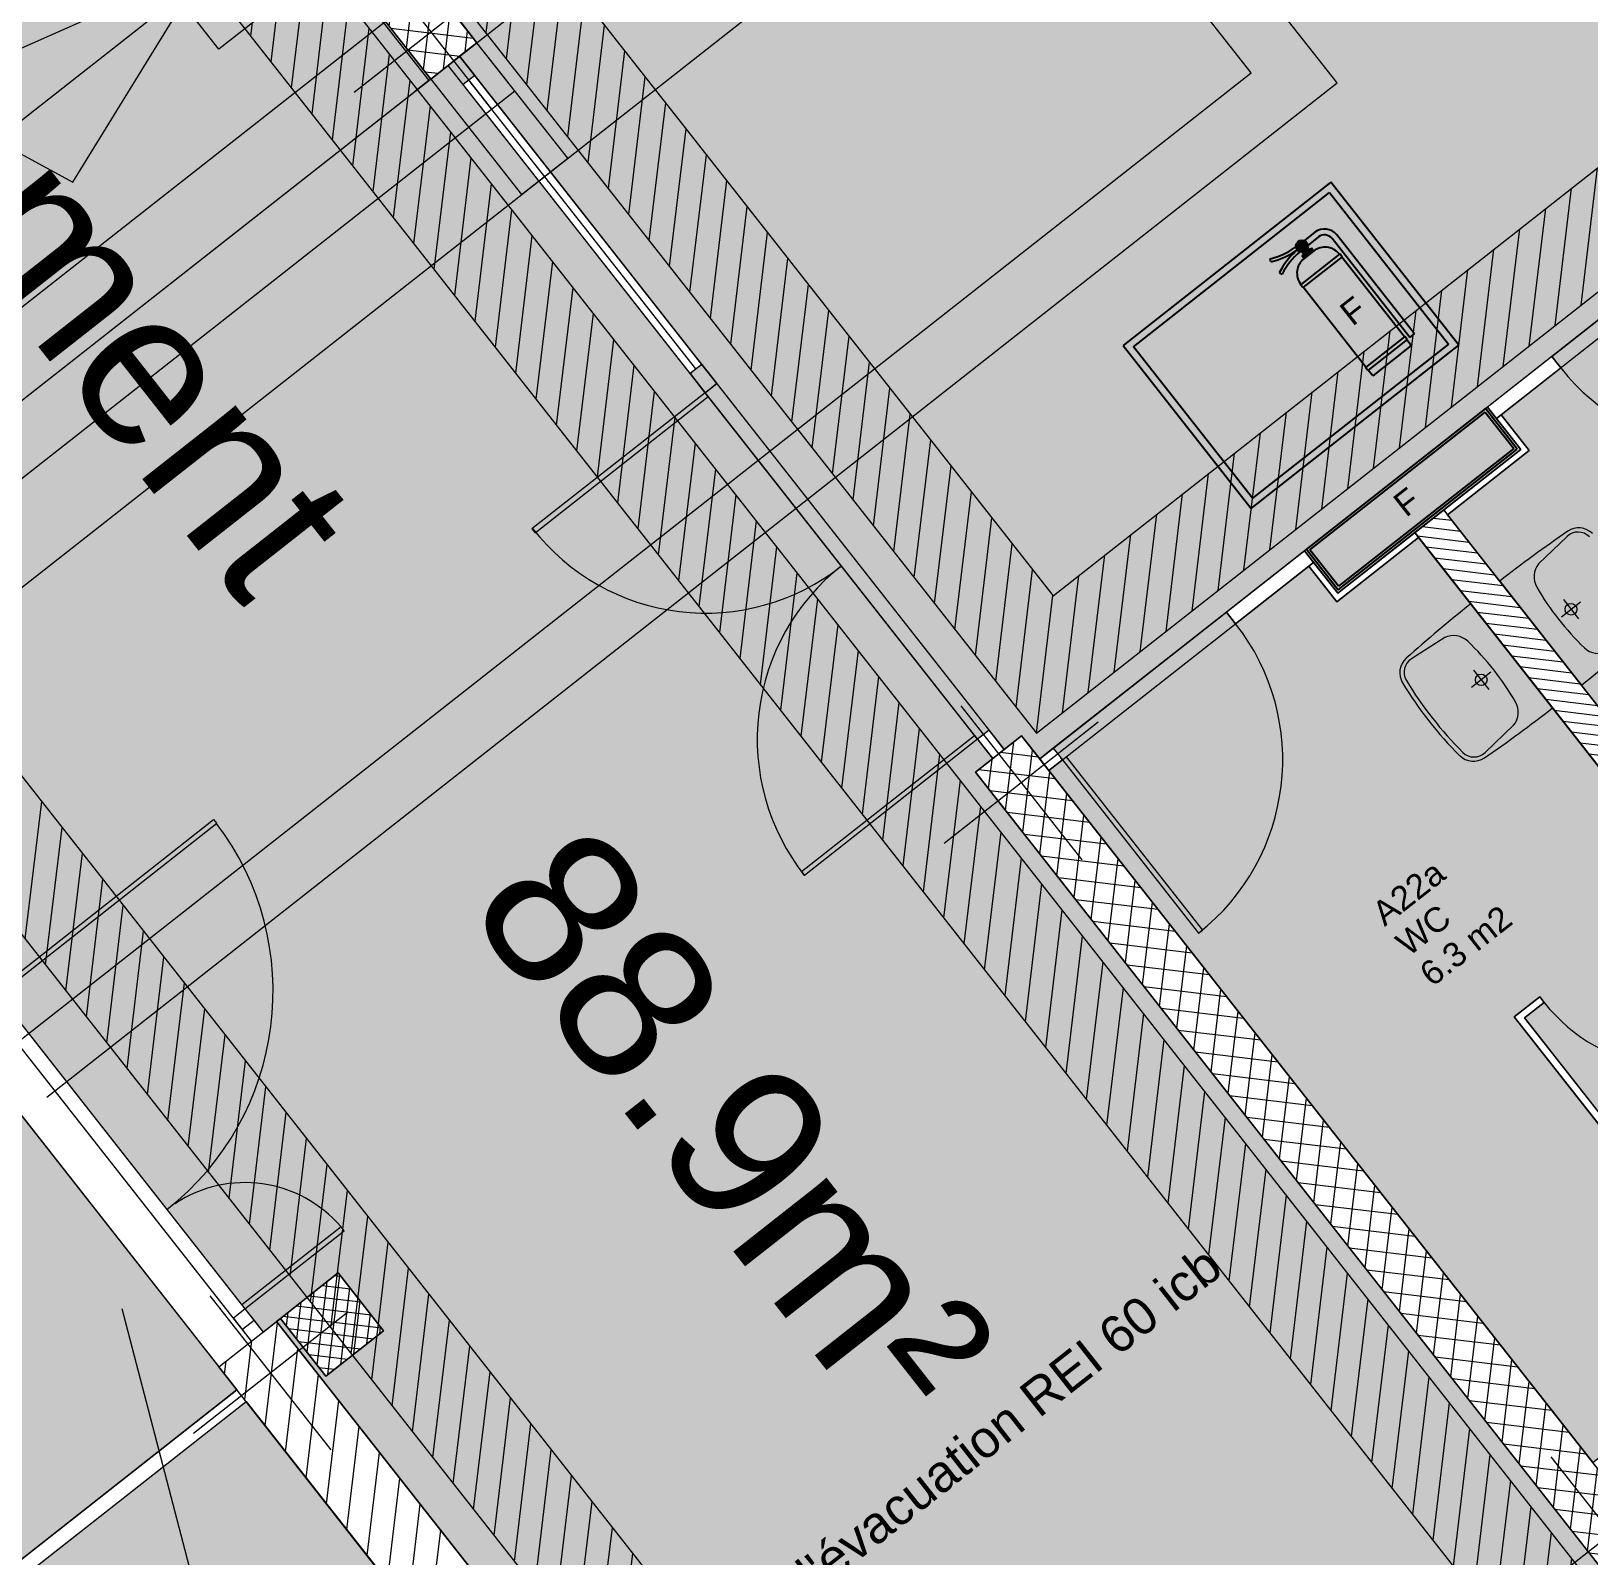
# Model space of a CAD drawing. Header units: metres. Extents: x 2540421 to 2540539, y 1181212 to 1181315.
# Drawn here: x 2540493.17 to 2540499.53, y 1181273.78 to 1181280.01 of the extents above; entities that cross this region are included whole.
import ezdxf
from ezdxf.enums import TextEntityAlignment as Align

# ---------------------------------------------------------------- set-up
doc = ezdxf.new("R2010")
doc.units = ezdxf.units.M
doc.header["$LTSCALE"] = 5080
doc.linetypes.add('STYLE_01', pattern=[0.136032, 0.068016, -0.068016])
doc.layers.get('0').update_dxf_attribs({"lineweight": 20})
for name, color, linetype, lineweight in [('0-Detection incendie', 7, 'Continuous', 20), ('CLOISONS', 7, 'Continuous', 20), ('Detection incendie', 7, 'Continuous', 20), ('HEIG-PORTES', 130, 'Continuous', 20), ('HEIG-ROOM', 160, 'Continuous', 20), ('L_GENDE', 7, 'Continuous', 20), ('MURS_ET_PILIERS', 7, 'Continuous', 20), ('PORTES', 7, 'Continuous', 20), ('Surface', 7, 'Continuous', 20), ('TRAITILL_S', 7, 'Continuous', 20), ('TRAME-MUR', 7, 'Continuous', 20), ('Z-contour', 7, 'Continuous', 20), ('Z-couleur', 7, 'Continuous', 20)]:
    doc.layers.add(name, color=color, linetype=linetype, lineweight=lineweight)
for name, color, linetype in [('A1I41---E-(appareils_sanitaires)', 7, 'Continuous'), ('Axe batim.', 7, 'Continuous'), ('Z2-texte', 7, 'Continuous')]:
    doc.layers.add(name, color=color, linetype=linetype)
doc.styles.add('GENERATED_STYLE_1', font='arial.ttf')
doc.styles.add('GENERATED_STYLE_3', font='arial.ttf')
doc.styles.get("Standard").update_dxf_attribs({"font": 'arial.ttf', "height": 63})
pattern_1 = [(83.166527, (2540473.31468, 1180204.51454), (-0.0794316915, 0.0095187237), []), (173.166527, (2540473.31468, 1180204.51454), (0.0095187237, 0.0794316915), [])]
pattern_2 = [(83.166527, (2540446.29578, 1180766.048435), (-0.09457336, 0.01133323), [])]

# ---------------------------------------------------------------- blocks, each defined once
blk = doc.blocks.new('_Voie d_évacuation REI 60 icb_1', base_point=(678.1912, 828.0181))
at = {"linetype": 'Continuous', "lineweight": 0, "flags": 1}
for tag in ['ROOM_NAME', 'ROOM_AREA', 'ROOM_PERIM', 'ROOM_WALLS_SURF', 'ROOM_DOORS_SURF', 'ROOM_WINDS_SURF', 'ROOM_BASELEV', 'ROOM_HEIGHT', 'ROOM_NET_AREA', 'ROOM_REDUCED_AREA', 'ROOM_VOLUME']:
    blk.add_attdef(tag, text='', height=2, dxfattribs=at).set_placement((678.1912, 827.4467), align=Align.BOTTOM_LEFT)
at = {"layer": 'Z2-texte', "style": 'GENERATED_STYLE_1'}
for tag, p in [('ROOM_NUMBER', (678.1912, 827.5537)), ('ROOM_CALC_AREA', (678.1912, 827.318))]:
    blk.add_attdef(tag, text='', height=0.15, dxfattribs=at).set_placement(p, align=Align.BOTTOM_LEFT)
blk = doc.blocks.new('A22a_WC_12', base_point=(682.2282, 827.0366))
at = {"linetype": 'Continuous', "lineweight": 0, "flags": 1}
for tag in ['ROOM_AREA', 'ROOM_PERIM', 'ROOM_WALLS_SURF', 'ROOM_DOORS_SURF', 'ROOM_WINDS_SURF', 'ROOM_BASELEV', 'ROOM_HEIGHT', 'ROOM_NET_AREA', 'ROOM_REDUCED_AREA', 'ROOM_VOLUME']:
    blk.add_attdef(tag, text='', height=2, dxfattribs=at).set_placement((682.2282, 826.4651), align=Align.BOTTOM_LEFT)
at = {"layer": 'Z2-texte', "style": 'GENERATED_STYLE_1'}
for tag, p in [('ROOM_NAME', (682.2282, 826.8841)), ('ROOM_NUMBER', (682.2282, 826.727)), ('ROOM_CALC_AREA', (682.2282, 826.5698))]:
    blk.add_attdef(tag, text='', height=0.1, dxfattribs=at).set_placement(p, align=Align.BOTTOM_LEFT)
blk = doc.blocks.new('Sirène')
at = {"layer": '0-Detection incendie', "linetype": 'Continuous', "lineweight": 20}
h = blk.add_hatch(color=1, dxfattribs=at)
h.paths.add_polyline_path([(-235.7, 35.3), (-1332.1, 313.2), (-1040.3, -363.6), (-235.7, -68.3)])
h.paths.add_polyline_path([(0, 306.3), (-235.7, 306.3), (-235.7, -306.3), (0, -306.3)])
at = {"layer": '0-Detection incendie', "color": 1, "linetype": 'Continuous', "lineweight": 20}
for p, q in [((-235.7, 35.3), (-1332.1, 313.2)), ((-1332.1, 313.2), (-1040.3, -363.6)), ((-1040.3, -363.6), (-235.7, -68.3))]:
    blk.add_line(p, q, dxfattribs=at)
blk.add_lwpolyline([(0, -306.3), (-235.7, -306.3), (-235.7, 306.3), (0, 306.3)], close=True, dxfattribs=at)

msp = doc.modelspace()

# ---------------------------------------------------------------- hatches: boundary and pattern name
at = {"layer": 'CLOISONS', "linetype": 'Continuous', "lineweight": 18}
for points in [[(2540494.9218, 1181279.9022), (2540494.9836, 1181279.8236), (2540494.9364, 1181279.7865), (2540494.8746, 1181279.8651)], [(2540495.9723, 1181278.5656), (2540495.9105, 1181278.6443), (2540495.8633, 1181278.6072), (2540495.9251, 1181278.5286)]]:
    msp.add_hatch(color=256, dxfattribs=at).paths.add_polyline_path(points, flags=0)
at = {"layer": 'Detection incendie', "linetype": 'Continuous', "lineweight": 0}
h = msp.add_hatch(dxfattribs=at)
h.set_pattern_fill('ANSI31', color=161, scale=0.03, angle=38.16653, style=0)
h.set_pattern_definition(pattern_2)
h.paths.add_polyline_path([(2540494.3898, 1181280.8128), (2540497.2781, 1181277.1379), (2540512.1577, 1181288.833), (2540509.915, 1181291.6865), (2540496.858, 1181281.424), (2540496.1968, 1181282.2653), (2540494.3741, 1181280.8327)])
h.paths.add_polyline_path([(2540494.9358, 1181280.7654), (2540497.3454, 1181277.6996), (2540511.5961, 1181288.9003), (2540509.8477, 1181291.1248), (2540496.7907, 1181280.8624), (2540496.1295, 1181281.7036)], flags=16)
h = msp.add_hatch(dxfattribs=at)
h.set_pattern_fill('ANSI31', color=2, scale=0.03, angle=38.16653, style=0)
h.set_pattern_definition(pattern_2)
h.paths.add_polyline_path([(2540485.7172, 1181285.7519), (2540500.5189, 1181266.9196), (2540501.4211, 1181267.6288), (2540502.7032, 1181265.9976), (2540501.9414, 1181265.3988), (2540504.0542, 1181262.7106), (2540512.723, 1181269.5241), (2540510.6175, 1181272.2028), (2540506.5074, 1181268.9724), (2540505.8806, 1181269.7699), (2540504.2037, 1181268.4519), (2540504.7953, 1181267.6991), (2540504.4479, 1181267.4261), (2540501.5037, 1181271.172), (2540504.6062, 1181273.6105), (2540502.6806, 1181276.0605), (2540499.5789, 1181273.6227), (2540488.3927, 1181287.8549)])
h.paths.add_polyline_path([(2540486.2788, 1181285.6846), (2540500.5862, 1181267.4813), (2540501.4884, 1181268.1904), (2540503.2649, 1181265.9303), (2540502.503, 1181265.3315), (2540504.1215, 1181263.2723), (2540512.1613, 1181269.5914), (2540510.5502, 1181271.6412), (2540506.4401, 1181268.4107), (2540505.8133, 1181269.2083), (2540504.7653, 1181268.3846), (2540505.357, 1181267.6318), (2540504.3806, 1181266.8644), (2540500.9421, 1181271.2393), (2540504.0446, 1181273.6778), (2540502.6133, 1181275.4988), (2540499.5116, 1181273.061), (2540488.3254, 1181287.2932)], flags=16)
at = {"layer": 'Detection incendie', "linetype": 'Continuous', "lineweight": 18}
for points in [[(2540498.3868, 1181279.1312), (2540498.429, 1181279.1644, -0.415984), (2540498.4857, 1181279.1576), (2540498.8024, 1181278.7545), (2540498.8213, 1181278.7694), (2540498.5041, 1181279.173, 0.411168), (2540498.4147, 1181279.1837), (2540498.3719, 1181279.1501, -0.125821), (2540498.3818, 1181279.1425, -0.125821)], [(2540498.2319, 1181279.0754), (2540498.2348, 1181279.0628, 0.098173), (2540498.3422, 1181279.1119, -0.136819), (2540498.3372, 1181279.1244, -0.101164)], [(2540498.2696, 1181279.0186), (2540498.2812, 1181279.0127, -0.103393), (2540498.3536, 1181279.1036, -0.136819), (2540498.3427, 1181279.1113, 0.100477)], [(2540498.3719, 1181279.15), (2540498.3719, 1181279.1501, 0.776481), (2540498.3424, 1181279.1116, 0.00374), (2540498.3427, 1181279.1113, 0.136819), (2540498.3536, 1181279.1036, 0.573251), (2540498.3868, 1181279.1312), (2540498.3867, 1181279.1311)], [(2540498.3576, 1181278.9709), (2540498.5149, 1181279.0945, 0.414292), (2540498.4096, 1181279.1071), (2540498.3703, 1181279.0762, 0.414292)], [(2540498.361, 1181279.088), (2540498.3703, 1181279.0762), (2540498.4096, 1181279.1071), (2540498.4003, 1181279.1189)], [(2540498.3863, 1181279.1206, -0.333333), (2540498.3627, 1181279.1021), (2540498.3688, 1181279.0942), (2540498.3924, 1181279.1128)], [(2540498.3719, 1181279.15), (2540498.3867, 1181279.1311), (2540498.3868, 1181279.1312, 0.125821), (2540498.3818, 1181279.1425, 0.125821), (2540498.3719, 1181279.1501)], [(2540498.3561, 1181278.9697), (2540498.3653, 1181278.9579), (2540498.5257, 1181279.084), (2540498.5164, 1181279.0958)], [(2540498.3669, 1181278.9591), (2540498.6234, 1181278.6329), (2540498.7806, 1181278.7564), (2540498.5241, 1181279.0827)], [(2540498.7822, 1181278.7577), (2540498.6218, 1181278.6316), (2540498.631, 1181278.6198), (2540498.7914, 1181278.7459)], [(2540498.7899, 1181278.7447), (2540498.6326, 1181278.6211), (2540498.6512, 1181278.5975), (2540498.8084, 1181278.7211)], [(2540498.3943, 1181277.8873), (2540499.1097, 1181278.4496), (2540499.2271, 1181278.3002), (2540498.5117, 1181277.7379)]]:
    msp.add_hatch(color=241, dxfattribs=at).paths.add_polyline_path(points, flags=0)
at = {"layer": 'Detection incendie', "linetype": 'Continuous', "lineweight": 25}
for points in [[(2540499.1114, 1181278.4637), (2540498.3802, 1181277.889), (2540498.3943, 1181277.8873), (2540499.1097, 1181278.4496)], [(2540499.2412, 1181278.2986), (2540499.1114, 1181278.4637), (2540499.1097, 1181278.4496), (2540499.2271, 1181278.3002)], [(2540498.51, 1181277.7239), (2540499.2412, 1181278.2986), (2540499.2271, 1181278.3002), (2540498.5117, 1181277.7379)], [(2540498.3802, 1181277.889), (2540498.51, 1181277.7239), (2540498.5117, 1181277.7379), (2540498.3943, 1181277.8873)]]:
    msp.add_hatch(color=1, dxfattribs=at).paths.add_polyline_path(points, flags=0)
at = {"layer": 'Detection incendie', "linetype": 'Continuous', "lineweight": 20}
msp.add_hatch(color=1, dxfattribs=at).paths.add_polyline_path([(2540493.263, 1181274.5641, 1), (2540493.5775, 1181274.8113, 1)])
at = {"layer": 'TRAME-MUR', "lineweight": 18}
h = msp.add_hatch(dxfattribs=at)
h.set_pattern_fill('_BETON_ARME', color=256, angle=38.16653, style=0, pattern_type=2)
h.set_pattern_definition(pattern_1)
h.paths.add_polyline_path([(2540494.9926, 1181279.9578), (2540487.8491, 1181289.0465), (2540487.6604, 1181288.8982), (2540494.8039, 1181279.8095)], flags=0)
h = msp.add_hatch(dxfattribs=at)
h.set_pattern_fill('_BRIQUE_CIMENT', color=256, angle=38.16653, style=0, pattern_type=2)
h.set_pattern_definition([(173.1665272, (2540473.31468, 1180204.514543), (0.004759362, 0.0397158466), [])])
h.paths.add_polyline_path([(2540501.187, 1181275.1918), (2540498.9407, 1181278.0497), (2540498.8228, 1181277.957), (2540501.0691, 1181275.0991)], flags=0)
h = msp.add_hatch(dxfattribs=at)
h.set_pattern_fill('_BETON_ARME', color=256, angle=38.16653, style=0, pattern_type=2)
h.set_pattern_definition(pattern_1)
h.paths.add_polyline_path([(2540497.2172, 1181277.1275), (2540497.0285, 1181276.9791), (2540500.007, 1181273.1896), (2540500.1957, 1181273.3379)], flags=0)
at = {"layer": 'TRAME-MUR', "linetype": 'Continuous', "lineweight": 20}
h = msp.add_hatch(dxfattribs=at)
h.set_pattern_fill('ANSI37', color=256, scale=0.015, angle=38.16653, style=0)
h.set_pattern_definition([(83.166527, (2540443.393077, 1181174.026504), (-0.04728668, 0.005666615), []), (173.166527, (2540443.393077, 1181174.026504), (-0.005666615, -0.04728668), [])])
h.paths.add_polyline_path([(2540494.3756, 1181274.5125), (2540494.6115, 1181274.6979), (2540494.4261, 1181274.9337), (2540494.1902, 1181274.7483)], flags=0)
at = {"layer": 'Z-couleur', "linetype": 'Continuous', "lineweight": 20}
for color, points in [(2, [(2540494.9218, 1181279.9022), (2540494.9926, 1181279.9578), (2540494.9184, 1181280.0522), (2540497.7724, 1181282.2953), (2540497.8465, 1181282.201), (2540498.0824, 1181282.3864), (2540498.0082, 1181282.4807), (2540500.8386, 1181284.7053), (2540500.9128, 1181284.611), (2540501.1486, 1181284.7964), (2540501.0745, 1181284.8907), (2540503.9049, 1181287.1153), (2540503.979, 1181287.021), (2540504.2149, 1181287.2064), (2540504.1407, 1181287.3007), (2540506.9711, 1181289.5253), (2540507.0453, 1181289.431), (2540507.2811, 1181289.6164), (2540507.207, 1181289.7107), (2540509.8408, 1181291.7809), (2540509.915, 1181291.6865), (2540510.1037, 1181291.8348), (2540511.1542, 1181290.4982), (2540511.2171, 1181290.5477), (2540512.3294, 1181289.1325), (2540512.2665, 1181289.0831), (2540512.3283, 1181289.0044), (2540512.1396, 1181288.8561), (2540512.2137, 1181288.7618), (2540509.5799, 1181286.6917), (2540509.5058, 1181286.786), (2540509.2699, 1181286.6006), (2540509.344, 1181286.5063), (2540509.2969, 1181286.4692), (2540506.5137, 1181284.2816), (2540506.4395, 1181284.376), (2540506.2036, 1181284.1906), (2540506.2778, 1181284.0963), (2540503.4474, 1181281.8716), (2540503.3733, 1181281.966), (2540503.1374, 1181281.7806), (2540503.2115, 1181281.6863), (2540500.3812, 1181279.4616), (2540500.307, 1181279.556), (2540500.0711, 1181279.3706), (2540500.1453, 1181279.2763), (2540499.1193, 1181278.4698), (2540497.2913, 1181277.0331), (2540497.2172, 1181277.1275), (2540497.1464, 1181277.0718), (2540497.0846, 1181277.1505), (2540497.0374, 1181277.1134), (2540495.9251, 1181278.5286), (2540495.9723, 1181278.5656)]), (40, [(2540498.9562, 1181278.03), (2540499.2903, 1181278.2927), (2540499.1761, 1181278.438), (2540499.4197, 1181278.6297), (2540499.3827, 1181278.6768), (2540500.0903, 1181279.233), (2540500.1273, 1181279.1858), (2540500.1824, 1181279.2291), (2540500.2565, 1181279.1347), (2540500.3155, 1181279.1811), (2540501.4556, 1181277.7305), (2540501.4006, 1181277.6873), (2540501.4191, 1181277.6637), (2540501.4741, 1181277.7069), (2540502.4629, 1181276.449), (2540501.7749, 1181275.9083), (2540500.7862, 1181277.1662), (2540500.8688, 1181277.2311), (2540500.8502, 1181277.2547), (2540500.6615, 1181277.1064), (2540500.6801, 1181277.0828), (2540500.7626, 1181277.1477), (2540501.7513, 1181275.8897), (2540501.0634, 1181275.349), (2540500.0747, 1181276.607), (2540500.1297, 1181276.6502), (2540500.1112, 1181276.6738), (2540500.0561, 1181276.6306)]), (131, [(2540498.3724, 1181277.8828), (2540498.5083, 1181277.7098), (2540499.2552, 1181278.2969), (2540499.1193, 1181278.4698)]), (40, [(2540499.5499, 1181274.1595), (2540500.2359, 1181274.6986), (2540499.2286, 1181275.9802), (2540499.3328, 1181276.0621), (2540499.3514, 1181276.0385), (2540499.2708, 1181275.9751), (2540500.2595, 1181274.7172), (2540500.9455, 1181275.2563), (2540499.9567, 1181276.5143), (2540499.9017, 1181276.471), (2540499.8832, 1181276.4946), (2540499.9382, 1181276.5379), (2540498.8383, 1181277.9373), (2540498.5041, 1181277.6747), (2540498.3899, 1181277.8201), (2540498.091, 1181277.5853), (2540498.054, 1181277.6325), (2540497.3464, 1181277.0764), (2540497.3834, 1181277.0292), (2540497.3284, 1181276.9859)])]:
    msp.add_hatch(color=color, dxfattribs=at).paths.add_polyline_path(points)
h = msp.add_hatch(color=2, dxfattribs=at)
h.paths.add_polyline_path([(2540484.7137, 1181286.773), (2540486.203, 1181284.8782), (2540486.4546, 1181285.0759), (2540486.64, 1181284.8401), (2540486.4041, 1181284.6547), (2540486.2187, 1181284.8905), (2540486.203, 1181284.8782), (2540491.7645, 1181277.8022), (2540492.0161, 1181278), (2540492.2015, 1181277.7641), (2540491.9656, 1181277.5787), (2540491.7802, 1181277.8146), (2540491.7648, 1181277.8019), (2540491.9499, 1181277.5664), (2540491.8949, 1181277.5231), (2540494.1195, 1181274.6927), (2540494.4261, 1181274.9337), (2540494.6115, 1181274.6979), (2540494.3756, 1181274.5125), (2540494.1902, 1181274.7483), (2540494.1745, 1181274.736), (2540495.8429, 1181272.6133), (2540496.0945, 1181272.811), (2540499.6168, 1181268.3296), (2540499.3809, 1181268.1442), (2540499.1955, 1181268.3801), (2540499.3135, 1181268.4728), (2540496.1619, 1181272.4825), (2540496.044, 1181272.3898), (2540495.8586, 1181272.6257), (2540495.8435, 1181272.6125), (2540500.4775, 1181266.7167), (2540501.4209, 1181267.4582), (2540502.4098, 1181266.2002), (2540504.3203, 1181267.7018), (2540497.0285, 1181276.9791), (2540497.0992, 1181277.0348), (2540494.8746, 1181279.8651), (2540494.8039, 1181279.8095), (2540487.5677, 1181289.0161)])
h.paths.add_polyline_path([(2540497.4592, 1181273.5021), (2540497.6951, 1181273.6875), (2540501.032, 1181269.4419), (2540500.7961, 1181269.2565)], flags=16)
at = {"layer": 'Z-couleur', "linetype": 'Continuous', "lineweight": 0}
h = msp.add_hatch(color=2, dxfattribs=at)
h.dxf.hatch_style = 1
h.paths.add_polyline_path([(2540451.9943, 1181246.1622), (2540452.0886, 1181246.2363), (2540452.0145, 1181246.3307), (2540454.8449, 1181248.5553), (2540454.919, 1181248.461), (2540455.1549, 1181248.6464), (2540455.0807, 1181248.7407), (2540457.9111, 1181250.9653), (2540457.9853, 1181250.871), (2540458.2211, 1181251.0564), (2540458.147, 1181251.1507), (2540460.9774, 1181253.3753), (2540461.0515, 1181253.281), (2540461.2874, 1181253.4664), (2540461.2132, 1181253.5607), (2540462.707, 1181254.7348), (2540462.67, 1181254.782), (2540463.9279, 1181255.7707), (2540463.965, 1181255.7235), (2540464.0436, 1181255.7853), (2540464.1178, 1181255.691), (2540464.3536, 1181255.8764), (2540464.2795, 1181255.9707), (2540467.1099, 1181258.1953), (2540467.184, 1181258.101), (2540467.4199, 1181258.2864), (2540467.3457, 1181258.3807), (2540467.4244, 1181258.4425), (2540467.3873, 1181258.4897), (2540468.6452, 1181259.4784), (2540468.6823, 1181259.4312), (2540470.1761, 1181260.6053), (2540470.2503, 1181260.511), (2540470.4861, 1181260.6964), (2540470.412, 1181260.7907), (2540470.4906, 1181260.8525), (2540470.4535, 1181260.8997), (2540471.7115, 1181261.8884), (2540471.7486, 1181261.8412), (2540473.2424, 1181263.0153), (2540473.3165, 1181262.921), (2540473.5524, 1181263.1064), (2540473.4782, 1181263.2007), (2540476.3086, 1181265.4253), (2540476.3828, 1181265.331), (2540476.6186, 1181265.5164), (2540476.5445, 1181265.6107), (2540479.3749, 1181267.8353), (2540479.449, 1181267.741), (2540479.6849, 1181267.9264), (2540479.6107, 1181268.0207), (2540479.6972, 1181268.0887), (2540479.6601, 1181268.1359), (2540480.9495, 1181269.1493), (2540480.9866, 1181269.1021), (2540482.4411, 1181270.2453), (2540482.5153, 1181270.151), (2540482.7511, 1181270.3364), (2540482.677, 1181270.4307), (2540482.7556, 1181270.4925), (2540482.7185, 1181270.5397), (2540483.9765, 1181271.5284), (2540484.0136, 1181271.4812), (2540485.5074, 1181272.6553), (2540485.5815, 1181272.561), (2540485.8174, 1181272.7464), (2540485.7432, 1181272.8407), (2540485.8219, 1181272.9025), (2540485.7848, 1181272.9497), (2540487.0427, 1181273.9384), (2540487.0798, 1181273.8912), (2540488.5736, 1181275.0653), (2540488.6478, 1181274.971), (2540488.8836, 1181275.1564), (2540488.8095, 1181275.2507), (2540491.6399, 1181277.4753), (2540494.0128, 1181274.4563), (2540492.519, 1181273.2822), (2540492.5561, 1181273.235), (2540491.2981, 1181272.2463), (2540491.261, 1181272.2934), (2540491.1824, 1181272.2316), (2540491.1083, 1181272.326), (2540490.8724, 1181272.1406), (2540490.9465, 1181272.0463), (2540489.4527, 1181270.8722), (2540489.4898, 1181270.825), (2540488.2319, 1181269.8363), (2540488.1948, 1181269.8834), (2540488.1162, 1181269.8216), (2540488.042, 1181269.916), (2540487.8061, 1181269.7306), (2540487.8803, 1181269.6363), (2540486.4258, 1181268.493), (2540486.4629, 1181268.4459), (2540485.1735, 1181267.4324), (2540485.1364, 1181267.4796), (2540485.0499, 1181267.4116), (2540484.9758, 1181267.506), (2540484.7399, 1181267.3206), (2540484.814, 1181267.2263), (2540481.9837, 1181265.0016), (2540481.9095, 1181265.096), (2540481.6736, 1181264.9106), (2540481.7478, 1181264.8162), (2540480.2933, 1181263.673), (2540480.3304, 1181263.6259), (2540479.041, 1181262.6124), (2540479.0039, 1181262.6596), (2540478.9174, 1181262.5916), (2540478.8433, 1181262.686), (2540478.6074, 1181262.5006), (2540478.6815, 1181262.4062), (2540477.227, 1181261.263), (2540477.2641, 1181261.2159), (2540475.9747, 1181260.2024), (2540475.9376, 1181260.2496), (2540475.8512, 1181260.1816), (2540475.777, 1181260.276), (2540475.5411, 1181260.0906), (2540475.6153, 1181259.9962), (2540472.7849, 1181257.7716), (2540472.7108, 1181257.866), (2540472.4749, 1181257.6806), (2540472.549, 1181257.5862), (2540469.7187, 1181255.3616), (2540469.6445, 1181255.456), (2540469.4086, 1181255.2706), (2540469.4828, 1181255.1762), (2540467.989, 1181254.0021), (2540468.0261, 1181253.955), (2540466.7681, 1181252.9662), (2540466.731, 1181253.0134), (2540466.6524, 1181252.9516), (2540466.5783, 1181253.046), (2540466.3424, 1181252.8606), (2540466.4165, 1181252.7662), (2540464.9227, 1181251.5921), (2540464.9598, 1181251.545), (2540463.7019, 1181250.5562), (2540463.6648, 1181250.6034), (2540463.5862, 1181250.5416), (2540463.512, 1181250.636), (2540463.2761, 1181250.4506), (2540463.3503, 1181250.3562), (2540460.5168, 1181248.1292), (2540460.4426, 1181248.2235), (2540460.2099, 1181248.0406), (2540460.284, 1181247.9462), (2540458.7902, 1181246.7721), (2540458.8273, 1181246.725), (2540457.5694, 1181245.7362), (2540457.5323, 1181245.7834), (2540457.4537, 1181245.7216), (2540457.3795, 1181245.816), (2540457.1436, 1181245.6306), (2540457.2209, 1181245.5323), (2540454.3905, 1181243.3077), (2540454.3133, 1181243.406), (2540454.2189, 1181243.3318)])
at = {"layer": 'Z-couleur', "linetype": 'Continuous', "lineweight": 0, "true_color": 0xffd1ff}
msp.add_hatch(color=7, dxfattribs=at).paths.add_polyline_path([(2540494.0499, 1181274.4091), (2540492.6032, 1181273.2721), (2540492.5561, 1181273.235), (2540491.2981, 1181272.2463), (2540491.2195, 1181272.1845), (2540491.2936, 1181272.0901), (2540491.1953, 1181272.0129), (2540493.42, 1181269.1825), (2540493.5183, 1181269.2597), (2540493.7036, 1181269.0239), (2540493.6093, 1181268.9497), (2540493.6711, 1181268.8711), (2540493.6239, 1181268.834), (2540494.2419, 1181268.0478), (2540494.289, 1181268.0849), (2540494.3261, 1181268.0377), (2540495.8339, 1181266.1193), (2540495.9283, 1181266.1935), (2540496.0024, 1181266.0991), (2540497.9208, 1181267.6069), (2540497.968, 1181267.644), (2540498.005, 1181267.5968), (2540498.7913, 1181268.2148), (2540498.7542, 1181268.262), (2540498.8013, 1181268.299), (2540498.8328, 1181268.3238)])

# ---------------------------------------------------------------- linework, layer by layer
at = {"lineweight": 18}
msp.add_line((2540491.7143, 1181277.3807), (2540493.9389, 1181274.5503), dxfattribs=at)
at = {"layer": 'A1I41---E-(appareils_sanitaires)', "lineweight": 18}
for p, q in [((2540499.3284, 1181277.8299), (2540499.4445, 1181277.9411)), ((2540499.1694, 1181277.7588), (2540499.5031, 1181277.3342)), ((2540499.0514, 1181277.6661), (2540499.3851, 1181277.2415)), ((2540499.4214, 1181277.6134), (2540499.5, 1181277.6752)), ((2540499.4298, 1181277.6837), (2540499.4916, 1181277.605)), ((2540498.9448, 1181277.5284), (2540498.8093, 1181277.4419)), ((2540499.0629, 1181277.3953), (2540499.1247, 1181277.3167)), ((2540499.1331, 1181277.3869), (2540499.0545, 1181277.3251)), ((2540499.2261, 1181277.1704), (2540499.11, 1181277.0593))]:
    msp.add_line(p, q, dxfattribs=at)
for centre in [(2540499.4607, 1181277.6443), (2540499.0938, 1181277.356)]:
    msp.add_circle(centre, 0.0238, dxfattribs=at)
for centre, radius, start, end in [((2540502.3512, 1181273.7105), 5.1491, 124.33076, 128.16653), ((2540499.4898, 1181277.8945), 0.065, 45.11064, 134.18505), ((2540499.4922, 1181277.8969), 0.0796, 45.11064, 124.33076), ((2540499.3933, 1181277.7767), 0.0839, 140.68653, 209.97815), ((2540500.2797, 1181278.288), 1.1072, 209.97833, 226.35473), ((2540502.2333, 1181273.6178), 5.1491, 128.16653, 132.00229), ((2540498.9811, 1181277.4528), 0.0839, 46.3549, 115.64652), ((2540496.3212, 1181281.3825), 5.1491, 308.16653, 312.00229), ((2540498.2748, 1181276.7123), 1.1072, 29.97833, 46.35473), ((2540499.5734, 1181277.5476), 0.0839, 226.3549, 295.64652), ((2540498.841, 1181277.3851), 0.0796, 132.00229, 211.22241), ((2540498.8439, 1181277.3868), 0.065, 122.148, 211.22241), ((2540500.1078, 1181278.1529), 1.5613, 211.22241, 225.11065), ((2540500.1078, 1181278.1529), 1.5429, 211.22241, 225.11065), ((2540499.1612, 1181277.2236), 0.0839, 320.68653, 29.97815), ((2540496.2033, 1181281.2898), 5.1491, 304.33076, 308.16653), ((2540499.0623, 1181277.1034), 0.0796, 225.11064, 304.33076), ((2540499.0647, 1181277.1059), 0.065, 225.11064, 314.18505)]:
    msp.add_arc(centre, radius, start, end, dxfattribs=at)
at = {"layer": 'Axe batim.', "color": 250, "linetype": 'Continuous', "lineweight": 0}
for p, q in [((2540494.5583, 1181280.3161), (2540495.0527, 1181279.6871)), ((2540495.12, 1181280.2488), (2540494.491, 1181279.7544)), ((2540496.9683, 1181277.2499), (2540497.4627, 1181276.6209)), ((2540497.53, 1181277.1825), (2540496.901, 1181276.6882)), ((2540493.9021, 1181274.8398), (2540494.3964, 1181274.2109)), ((2540494.4638, 1181274.7725), (2540493.8348, 1181274.2782)), ((2540499.3783, 1181274.1836), (2540499.8727, 1181273.5546)), ((2540499.94, 1181274.1163), (2540499.311, 1181273.6219))]:
    msp.add_line(p, q, dxfattribs=at)
at = {"layer": 'CLOISONS', "lineweight": 18}
for p, q in [((2540494.8039, 1181279.8095), (2540494.9926, 1181279.9578)), ((2540494.9218, 1181279.9022), (2540494.8746, 1181279.8651)), ((2540499.3827, 1181278.6768), (2540499.1193, 1181278.4698)), ((2540499.3827, 1181278.6768), (2540499.4197, 1181278.6297)), ((2540499.1564, 1181278.4227), (2540499.4197, 1181278.6297)), ((2540499.1193, 1181278.4698), (2540499.1564, 1181278.4227)), ((2540499.1761, 1181278.438), (2540499.1564, 1181278.4226)), ((2540499.1564, 1181278.4226), (2540499.2552, 1181278.2969)), ((2540499.2903, 1181278.2927), (2540499.1761, 1181278.438)), ((2540499.2552, 1181278.2969), (2540498.9407, 1181278.0497)), ((2540498.9562, 1181278.03), (2540499.2903, 1181278.2927)), ((2540498.9407, 1181278.0497), (2540498.8228, 1181277.957)), ((2540498.9407, 1181278.0497), (2540498.9562, 1181278.03)), ((2540498.5041, 1181277.6747), (2540498.8383, 1181277.9373)), ((2540498.8228, 1181277.957), (2540498.5083, 1181277.7098)), ((2540498.8383, 1181277.9373), (2540498.8228, 1181277.957)), ((2540498.3724, 1181277.8828), (2540498.054, 1181277.6325)), ((2540498.091, 1181277.5853), (2540498.4094, 1181277.8356)), ((2540498.4094, 1181277.8356), (2540498.3724, 1181277.8828)), ((2540498.4095, 1181277.8355), (2540498.3899, 1181277.8201)), ((2540498.5083, 1181277.7098), (2540498.4095, 1181277.8355)), ((2540498.3899, 1181277.8201), (2540498.5041, 1181277.6747)), ((2540498.054, 1181277.6325), (2540498.091, 1181277.5853)), ((2540497.0992, 1181277.0348), (2540497.1464, 1181277.0718))]:
    msp.add_line(p, q, dxfattribs=at)
at = {"layer": 'CLOISONS', "linetype": 'Continuous', "lineweight": 18}
for p, q in [((2540494.8746, 1181279.8651), (2540494.9218, 1181279.9022)), ((2540494.9218, 1181279.9022), (2540494.9836, 1181279.8236)), ((2540494.9364, 1181279.7865), (2540494.8746, 1181279.8651)), ((2540494.9836, 1181279.8236), (2540494.9364, 1181279.7865)), ((2540495.8869, 1181278.6257), (2540494.96, 1181279.8051)), ((2540495.9105, 1181278.6443), (2540494.9836, 1181279.8236)), ((2540495.8633, 1181278.6072), (2540494.9364, 1181279.7865)), ((2540499.3888, 1181278.669), (2540499.3827, 1181278.6768)), ((2540499.3827, 1181278.6768), (2540499.4197, 1181278.6297)), ((2540495.9105, 1181278.6443), (2540495.8633, 1181278.6072)), ((2540495.8633, 1181278.6072), (2540495.8712, 1181278.6134)), ((2540495.9251, 1181278.5286), (2540495.8633, 1181278.6072)), ((2540495.8633, 1181278.6072), (2540495.9251, 1181278.5286)), ((2540495.9026, 1181278.6381), (2540495.9105, 1181278.6443)), ((2540495.9105, 1181278.6443), (2540495.9723, 1181278.5656)), ((2540495.9723, 1181278.5656), (2540495.9105, 1181278.6443)), ((2540499.4197, 1181278.6297), (2540499.4136, 1181278.6375)), ((2540495.9251, 1181278.5286), (2540495.9723, 1181278.5656)), ((2540495.9409, 1181278.5409), (2540495.9251, 1181278.5286)), ((2540495.9723, 1181278.5656), (2540495.9409, 1181278.5409)), ((2540498.0601, 1181277.6247), (2540498.054, 1181277.6325)), ((2540498.054, 1181277.6325), (2540498.091, 1181277.5853)), ((2540498.091, 1181277.5853), (2540498.0849, 1181277.5932)), ((2540497.0846, 1181277.1505), (2540497.0532, 1181277.1257)), ((2540497.1464, 1181277.0718), (2540497.0846, 1181277.1505)), ((2540497.0532, 1181277.1257), (2540497.0374, 1181277.1134)), ((2540497.0374, 1181277.1134), (2540497.0992, 1181277.0348)), ((2540497.1385, 1181277.0657), (2540497.1464, 1181277.0718)), ((2540497.0992, 1181277.0348), (2540497.1071, 1181277.0409)), ((2540499.3328, 1181276.0621), (2540499.2286, 1181275.9802)), ((2540499.3514, 1181276.0385), (2540499.3328, 1181276.0621)), ((2540499.339, 1181276.0542), (2540499.3328, 1181276.0621)), ((2540499.3328, 1181276.0621), (2540499.3514, 1181276.0385)), ((2540499.2708, 1181275.9751), (2540499.3514, 1181276.0385)), ((2540499.3514, 1181276.0385), (2540499.3452, 1181276.0463)), ((2540499.2286, 1181275.9802), (2540500.2353, 1181274.6994)), ((2540500.2589, 1181274.718), (2540499.2708, 1181275.9751))]:
    msp.add_line(p, q, dxfattribs=at)
at = {"layer": 'CLOISONS', "linetype": 'Continuous', "lineweight": 20}
for p, q in [((2540493.9981, 1181274.75), (2540494.0453, 1181274.7871)), ((2540494.0453, 1181274.7871), (2540494.0824, 1181274.7399)), ((2540494.0723, 1181274.6557), (2540493.9981, 1181274.75)), ((2540494.0824, 1181274.7399), (2540494.0352, 1181274.7028)), ((2540494.0824, 1181274.7399), (2540494.1195, 1181274.6927)), ((2540492.5662, 1181273.3192), (2540494.0128, 1181274.4563)), ((2540492.6032, 1181273.2721), (2540494.0499, 1181274.4091))]:
    msp.add_line(p, q, dxfattribs=at)
at = {"layer": 'Detection incendie', "color": 1, "linetype": 'Continuous', "lineweight": 25}
for p, q in [((2540498.4798, 1181279.3878), (2540497.6315, 1181278.721)), ((2540499.0031, 1181278.722), (2540498.4798, 1181279.3878)), ((2540497.6736, 1181278.716), (2540498.4748, 1181279.3457)), ((2540498.4748, 1181279.3457), (2540498.961, 1181278.727)), ((2540498.4147, 1181279.1837), (2540498.3719, 1181279.15)), ((2540498.8213, 1181278.7694), (2540498.5041, 1181279.173)), ((2540498.4003, 1181279.1189), (2540498.361, 1181279.088)), ((2540498.4096, 1181279.1071), (2540498.3703, 1181279.0762)), ((2540498.3924, 1181279.1128), (2540498.3863, 1181279.1206)), ((2540498.429, 1181279.1644), (2540498.3867, 1181279.1311)), ((2540498.4096, 1181279.1071), (2540498.4003, 1181279.1189)), ((2540498.8024, 1181278.7545), (2540498.4857, 1181279.1576)), ((2540498.2348, 1181279.0628), (2540498.2319, 1181279.0754)), ((2540498.5164, 1181279.0958), (2540498.3561, 1181278.9697)), ((2540498.3703, 1181279.0762), (2540498.361, 1181279.088)), ((2540498.3688, 1181279.0942), (2540498.3627, 1181279.1021)), ((2540498.5257, 1181279.084), (2540498.3653, 1181278.9579)), ((2540498.5257, 1181279.084), (2540498.5164, 1181279.0958)), ((2540498.7806, 1181278.7564), (2540498.5241, 1181279.0827)), ((2540498.2696, 1181279.0186), (2540498.2812, 1181279.0127)), ((2540498.3653, 1181278.9579), (2540498.3561, 1181278.9697)), ((2540498.6234, 1181278.6329), (2540498.3669, 1181278.9591)), ((2540498.961, 1181278.727), (2540498.1599, 1181278.0973)), ((2540498.7822, 1181278.7577), (2540498.6218, 1181278.6316)), ((2540498.7914, 1181278.7459), (2540498.631, 1181278.6198)), ((2540498.7914, 1181278.7459), (2540498.7822, 1181278.7577)), ((2540498.8084, 1181278.7211), (2540498.7899, 1181278.7447)), ((2540498.8024, 1181278.7545), (2540498.8213, 1181278.7694)), ((2540497.6315, 1181278.721), (2540498.1548, 1181278.0552)), ((2540498.1599, 1181278.0973), (2540497.6736, 1181278.716)), ((2540498.1548, 1181278.0552), (2540499.0031, 1181278.722)), ((2540498.8084, 1181278.7211), (2540498.6512, 1181278.5975)), ((2540498.631, 1181278.6198), (2540498.6218, 1181278.6316)), ((2540498.6512, 1181278.5975), (2540498.6326, 1181278.6211)), ((2540499.1114, 1181278.4637), (2540498.3802, 1181277.889)), ((2540498.3943, 1181277.8873), (2540499.1097, 1181278.4496)), ((2540499.1097, 1181278.4496), (2540499.2271, 1181278.3002)), ((2540499.2412, 1181278.2986), (2540499.1114, 1181278.4637)), ((2540498.51, 1181277.7239), (2540499.2412, 1181278.2986)), ((2540499.2271, 1181278.3002), (2540498.5117, 1181277.7379)), ((2540498.3802, 1181277.889), (2540498.51, 1181277.7239)), ((2540498.5117, 1181277.7379), (2540498.3943, 1181277.8873))]:
    msp.add_line(p, q, dxfattribs=at)
at = {"layer": 'Detection incendie', "color": 1, "linetype": 'Continuous', "lineweight": 20}
msp.add_line((2540493.5426, 1181274.7887), (2540494.0758, 1181272.743), dxfattribs=at)
at = {"layer": 'Detection incendie', "color": 161, "linetype": 'Continuous', "lineweight": 20, "flags": 128}
for points in [[(2540494.3898, 1181280.8128), (2540497.2781, 1181277.1379), (2540512.1577, 1181288.833), (2540509.915, 1181291.6865), (2540496.858, 1181281.424), (2540496.1968, 1181282.2653), (2540494.3741, 1181280.8327), (2540494.3898, 1181280.8128)], [(2540494.9358, 1181280.7654), (2540497.3454, 1181277.6996), (2540511.5961, 1181288.9003), (2540509.8477, 1181291.1248), (2540496.7907, 1181280.8624), (2540496.1295, 1181281.7036)]]:
    msp.add_lwpolyline(points, close=True, dxfattribs=at)
at = {"layer": 'Detection incendie', "color": 2, "linetype": 'Continuous', "lineweight": 20, "flags": 128}
msp.add_lwpolyline([(2540485.7172, 1181285.7519), (2540500.5189, 1181266.9196), (2540501.4211, 1181267.6288), (2540502.7032, 1181265.9976), (2540501.9414, 1181265.3988), (2540504.0542, 1181262.7106), (2540512.723, 1181269.5241), (2540510.6175, 1181272.2028), (2540506.5074, 1181268.9724), (2540505.8806, 1181269.7699), (2540504.2037, 1181268.4519), (2540504.7953, 1181267.6991), (2540504.4479, 1181267.4261), (2540501.5037, 1181271.172), (2540504.6062, 1181273.6105), (2540502.6806, 1181276.0605), (2540499.5789, 1181273.6227), (2540488.3927, 1181287.8549), (2540485.7172, 1181285.7519)], dxfattribs=at)
msp.add_lwpolyline([(2540486.2788, 1181285.6846), (2540500.5862, 1181267.4813), (2540501.4884, 1181268.1904), (2540503.2649, 1181265.9303), (2540502.503, 1181265.3315), (2540504.1215, 1181263.2723), (2540512.1613, 1181269.5914), (2540510.5502, 1181271.6412), (2540506.4401, 1181268.4107), (2540505.8133, 1181269.2083), (2540504.7653, 1181268.3846), (2540505.357, 1181267.6318), (2540504.3806, 1181266.8644), (2540500.9421, 1181271.2393), (2540504.0446, 1181273.6778), (2540502.6133, 1181275.4988), (2540499.5116, 1181273.061), (2540488.3254, 1181287.2932)], close=True, dxfattribs=at)
at = {"layer": 'Detection incendie', "color": 1, "linetype": 'Continuous', "lineweight": 25}
msp.add_circle((2540498.3621, 1181279.1271), 0.025, dxfattribs=at)
for centre, radius, start, end in [((2540498.454, 1181279.1332), 0.0639, 38.46471, 127.86834), ((2540498.4539, 1181279.1328), 0.0403, 37.99346, 128.33959), ((2540498.1648, 1181279.3577), 0.2901, 283.36145, 306.46796), ((2540498.1646, 1181279.3582), 0.3036, 283.36988, 305.79768), ((2540498.5345, 1181278.8849), 0.2968, 130.27395, 153.22461), ((2540498.4559, 1181279.0482), 0.075, 38.15889, 128.17417), ((2540498.5347, 1181278.8848), 0.2839, 129.61232, 153.22438), ((2540498.4166, 1181279.0173), 0.075, 128.15889, 218.17417)]:
    msp.add_arc(centre, radius, start, end, dxfattribs=at)
at = {"layer": 'HEIG-PORTES', "linetype": 'Continuous', "lineweight": 18}
for p, q in [((2540495.9251, 1181278.5286), (2540495.2175, 1181277.9724)), ((2540495.2299, 1181277.9567), (2540495.9375, 1181278.5128)), ((2540495.2175, 1181277.9724), (2540495.2299, 1181277.9567)), ((2540496.3175, 1181276.573), (2540497.0251, 1181277.1291)), ((2540497.0374, 1181277.1134), (2540496.3298, 1181276.5572)), ((2540497.3834, 1181277.0292), (2540497.9396, 1181276.3216)), ((2540497.3992, 1181277.0415), (2540497.9553, 1181276.334)), ((2540496.3298, 1181276.5572), (2540496.3175, 1181276.573))]:
    msp.add_line(p, q, dxfattribs=at)
at = {"layer": 'HEIG-PORTES', "linetype": 'Continuous', "lineweight": 20}
for p, q in [((2540493.0257, 1181276.0843), (2540493.9176, 1181276.7853)), ((2540493.9303, 1181276.7691), (2540493.0384, 1181276.0681)), ((2540493.9176, 1181276.7853), (2540493.9303, 1181276.7691)), ((2540494.438, 1181275.1219), (2540494.0326, 1181274.8033)), ((2540494.0453, 1181274.7871), (2540494.4507, 1181275.1057)), ((2540494.4507, 1181275.1057), (2540494.438, 1181275.1219))]:
    msp.add_line(p, q, dxfattribs=at)
at = {"layer": 'HEIG-PORTES', "flags": 128}
msp.add_lwpolyline([(2540497.9396, 1181276.3216), (2540497.9553, 1181276.334)], dxfattribs=at)
at = {"layer": 'HEIG-PORTES', "linetype": 'Continuous', "lineweight": 18}
for centre, radius, start, end in [((2540500.1273, 1181279.1858), 0.9, 218.16653, 308.16653), ((2540495.9269, 1181278.5228), 0.8944, 217.80862, 308.30553), ((2540497.0374, 1181277.1134), 0.9, 128.16653, 218.16653), ((2540497.3834, 1181277.0292), 0.9, 308.16653, 38.16653)]:
    msp.add_arc(centre, radius, start, end, dxfattribs=at)
at = {"layer": 'HEIG-PORTES', "linetype": 'Continuous', "lineweight": 20}
for centre, radius, start, end in [((2540493.0257, 1181276.0843), 1.1344, 308.16654, 37.26808), ((2540494.0453, 1181274.7871), 0.5156, 40.45713, 123.57752)]:
    msp.add_arc(centre, radius, start, end, dxfattribs=at)
at = {"layer": 'HEIG-ROOM', "flags": 128}
for points in [[(2540488.3278, 1181288.0491), (2540485.4738, 1181285.8059), (2540491.9499, 1181277.5664), (2540491.8949, 1181277.5231), (2540494.1195, 1181274.6927), (2540494.1745, 1181274.736), (2540495.8429, 1181272.6133), (2540496.0945, 1181272.811), (2540496.2799, 1181272.5752), (2540497.6951, 1181273.6875), (2540501.032, 1181269.4419), (2540500.7961, 1181269.2565), (2540499.1524, 1181271.3479), (2540498.1424, 1181270.2055), (2540499.6168, 1181268.3296), (2540499.3652, 1181268.1319), (2540500.4775, 1181266.7167), (2540501.4209, 1181267.4582), (2540502.4098, 1181266.2002), (2540504.3203, 1181267.7018), (2540497.0285, 1181276.9791), (2540497.0992, 1181277.0348), (2540494.8746, 1181279.8651), (2540494.8039, 1181279.8095)], [(2540501.187, 1181275.1918), (2540502.5865, 1181276.2917), (2540500.3155, 1181279.1811), (2540500.2565, 1181279.1347), (2540500.1824, 1181279.2291), (2540499.176, 1181278.4381), (2540499.2903, 1181278.2927), (2540498.9562, 1181278.03)], [(2540498.3724, 1181277.8828), (2540498.5083, 1181277.7098), (2540499.2552, 1181278.2969), (2540499.1193, 1181278.4698)], [(2540497.3284, 1181276.9859), (2540498.3898, 1181277.8202), (2540498.5041, 1181277.6747), (2540498.8383, 1181277.9373), (2540501.0691, 1181275.0991), (2540499.6735, 1181274.0022)], [(2540491.1953, 1181272.0129), (2540491.2936, 1181272.0901), (2540491.2195, 1181272.1845), (2540494.0499, 1181274.4091), (2540498.8328, 1181268.3238), (2540496.0024, 1181266.0991), (2540495.9283, 1181266.1935), (2540495.8339, 1181266.1193), (2540493.6093, 1181268.9497), (2540493.7036, 1181269.0239), (2540493.5183, 1181269.2597), (2540493.42, 1181269.1825)]]:
    msp.add_lwpolyline(points, close=True, dxfattribs=at)
for points in [[(2540500.8386, 1181284.7053), (2540498.0082, 1181282.4807), (2540498.0824, 1181282.3864), (2540497.8465, 1181282.201), (2540497.7724, 1181282.2953), (2540494.9184, 1181280.0522), (2540494.9926, 1181279.9578), (2540494.9218, 1181279.9022), (2540497.1464, 1181277.0718), (2540497.2172, 1181277.1275), (2540497.2913, 1181277.0331), (2540500.1453, 1181279.2763), (2540500.0711, 1181279.3706), (2540500.307, 1181279.556), (2540500.3812, 1181279.4616), (2540503.2115, 1181281.6863), (2540503.1374, 1181281.7806), (2540503.3733, 1181281.966), (2540503.4474, 1181281.8716), (2540506.2778, 1181284.0963)], [(2540485.0499, 1181267.4116), (2540487.8803, 1181269.6363), (2540487.8061, 1181269.7306), (2540488.042, 1181269.916), (2540488.1162, 1181269.8216), (2540490.9465, 1181272.0463), (2540490.8724, 1181272.1406), (2540491.1083, 1181272.326), (2540491.1824, 1181272.2316), (2540494.0128, 1181274.4563), (2540493.9386, 1181274.5506), (2540494.0723, 1181274.6557), (2540491.8477, 1181277.486), (2540491.714, 1181277.381), (2540491.6399, 1181277.4753), (2540488.8095, 1181275.2507), (2540488.8836, 1181275.1564), (2540488.6478, 1181274.971), (2540488.5736, 1181275.0653), (2540485.7432, 1181272.8407)]]:
    msp.add_lwpolyline(points, dxfattribs=at)
at = {"layer": 'MURS_ET_PILIERS', "lineweight": 18}
for p, q in [((2540494.9926, 1181279.9578), (2540487.8491, 1181289.0465)), ((2540487.6604, 1181288.8982), (2540494.8039, 1181279.8095)), ((2540501.187, 1181275.1918), (2540498.9407, 1181278.0497)), ((2540498.8228, 1181277.957), (2540501.0691, 1181275.0991)), ((2540497.2172, 1181277.1275), (2540497.0285, 1181276.9791)), ((2540500.1957, 1181273.3379), (2540497.2172, 1181277.1275)), ((2540497.0285, 1181276.9791), (2540500.007, 1181273.1896))]:
    msp.add_line(p, q, dxfattribs=at)
at = {"layer": 'MURS_ET_PILIERS', "linetype": 'Continuous', "lineweight": 20}
for p, q in [((2540493.9386, 1181274.5506), (2540494.1745, 1181274.736)), ((2540493.9386, 1181274.5506), (2540494.1745, 1181274.736)), ((2540500.6012, 1181266.5593), (2540494.1745, 1181274.736)), ((2540500.7454, 1181265.8904), (2540493.9386, 1181274.5506))]:
    msp.add_line(p, q, dxfattribs=at)
at = {"layer": 'MURS_ET_PILIERS', "lineweight": 18, "flags": 128}
msp.add_lwpolyline([(2540494.3756, 1181274.5125), (2540494.6115, 1181274.6979), (2540494.4261, 1181274.9337), (2540494.1902, 1181274.7483)], close=True, dxfattribs=at)
at = {"layer": 'PORTES', "linetype": 'Continuous', "lineweight": 18}
for p, q in [((2540495.9375, 1181278.5128), (2540495.9251, 1181278.5286)), ((2540497.0251, 1181277.1291), (2540497.0374, 1181277.1134)), ((2540497.3525, 1181277.0685), (2540497.3464, 1181277.0764)), ((2540497.3464, 1181277.0764), (2540497.3834, 1181277.0292)), ((2540497.3834, 1181277.0292), (2540497.3773, 1181277.0371))]:
    msp.add_line(p, q, dxfattribs=at)
at = {"layer": 'PORTES', "lineweight": 18}
for p, q in [((2540497.3464, 1181277.0764), (2540497.2913, 1181277.0331)), ((2540497.3464, 1181277.0764), (2540497.3834, 1181277.0292)), ((2540497.2913, 1181277.0331), (2540497.3284, 1181276.9859)), ((2540497.3284, 1181276.9859), (2540497.3834, 1181277.0292))]:
    msp.add_line(p, q, dxfattribs=at)
at = {"layer": 'PORTES', "linetype": 'Continuous', "lineweight": 20}
msp.add_line((2540494.0326, 1181274.8033), (2540494.0453, 1181274.7871), dxfattribs=at)
at = {"layer": 'PORTES', "linetype": 'Continuous', "lineweight": 18}
msp.add_arc((2540499.9017, 1181276.471), 0.7, 218.16653, 308.16653, dxfattribs=at)
at = {"layer": 'TRAITILL_S', "color": 7, "linetype": 'STYLE_01', "lineweight": 20}
for p, q in [((2540491.4095, 1181278.2863), (2540509.3588, 1181292.3941)), ((2540492.0206, 1181278.0035), (2540509.7296, 1181291.9224)), ((2540491.9656, 1181277.5787), (2540509.915, 1181291.6865)), ((2540492.1839, 1181276.9872), (2540510.4744, 1181291.3631)), ((2540498.5052, 1181279.7933), (2540496.2373, 1181282.6787)), ((2540498.1541, 1181279.8353), (2540496.7761, 1181281.5886)), ((2540495.3633, 1181279.4861), (2540494.9926, 1181279.9578)), ((2540492.206, 1181277.7676), (2540494.8668, 1181279.859)), ((2540493.1207, 1181275.8792), (2540498.1541, 1181279.8353)), ((2540494.8039, 1181279.8095), (2540495.1746, 1181279.3378)), ((2540492.01, 1181277.2957), (2540495.147, 1181279.7613)), ((2540493.2362, 1181275.652), (2540498.5052, 1181279.7933))]:
    msp.add_line(p, q, dxfattribs=at)
at = {"layer": 'TRAITILL_S', "lineweight": 18}
for p, q in [((2540493.9494, 1181280.8805), (2540494.796, 1181279.8033)), ((2540495.1161, 1181279.8006), (2540494.9926, 1181279.9578)), ((2540494.796, 1181279.8033), (2540494.7409, 1181279.7601)), ((2540495.1746, 1181279.3378), (2540495.3633, 1181279.4861))]:
    msp.add_line(p, q, dxfattribs=at)
at = {"layer": 'TRAME-MUR', "linetype": 'Continuous', "lineweight": 20}
for p, q in [((2540493.9386, 1181274.5506), (2540494.1745, 1181274.736)), ((2540494.1745, 1181274.736), (2540500.6012, 1181266.5593)), ((2540500.7454, 1181265.8904), (2540493.9386, 1181274.5506))]:
    msp.add_line(p, q, dxfattribs=at)
at = {"layer": 'TRAME-MUR', "linetype": 'Continuous', "lineweight": 0}
for p, q in [((2540494.1283, 1181274.3094), (2540494.1787, 1181274.7306)), ((2540494.045, 1181274.4153), (2540494.074, 1181274.657)), ((2540494.2115, 1181274.2034), (2540494.262, 1181274.6247)), ((2540493.9618, 1181274.5212), (2540493.9681, 1181274.5737)), ((2540494.2947, 1181274.0975), (2540494.3452, 1181274.5188)), ((2540494.378, 1181273.9916), (2540494.4285, 1181274.4129)), ((2540494.4612, 1181273.8857), (2540494.5117, 1181274.307)), ((2540494.5445, 1181273.7798), (2540494.5949, 1181274.2011)), ((2540494.6277, 1181273.6739), (2540494.6782, 1181274.0952)), ((2540494.7109, 1181273.568), (2540494.7614, 1181273.9893)), ((2540494.7942, 1181273.4621), (2540494.8447, 1181273.8833))]:
    msp.add_line(p, q, dxfattribs=at)
at = {"layer": 'Z-contour', "linetype": 'Continuous', "lineweight": 0}
msp.add_line((2540493.0257, 1181276.0843), (2540494.0453, 1181274.7871), dxfattribs=at)
at = {"layer": 'Z-contour', "linetype": 'Continuous', "lineweight": 20, "flags": 128}
for points in [[(2540504.3203, 1181267.7018), (2540497.0285, 1181276.9791), (2540497.0992, 1181277.0348), (2540494.8746, 1181279.8651), (2540494.8039, 1181279.8095), (2540487.5677, 1181289.0161), (2540484.7137, 1181286.773)], [(2540486.203, 1181284.8782), (2540491.7645, 1181277.8022), (2540492.0161, 1181278), (2540492.2015, 1181277.7641), (2540491.9656, 1181277.5787), (2540491.7802, 1181277.8146), (2540491.7648, 1181277.8019), (2540491.9499, 1181277.5664), (2540491.8949, 1181277.5231), (2540494.1195, 1181274.6927), (2540494.4261, 1181274.9337), (2540494.6115, 1181274.6979), (2540494.3756, 1181274.5125), (2540494.1902, 1181274.7483), (2540494.1745, 1181274.736), (2540495.8429, 1181272.6133)], [(2540500.1453, 1181279.2763), (2540499.1193, 1181278.4698), (2540497.2913, 1181277.0331), (2540497.2172, 1181277.1275), (2540497.1464, 1181277.0718), (2540497.0846, 1181277.1505), (2540497.0374, 1181277.1134), (2540495.9251, 1181278.5286), (2540495.9723, 1181278.5656), (2540494.9218, 1181279.9022), (2540494.9218, 1181279.9022), (2540494.9926, 1181279.9578), (2540494.9184, 1181280.0522), (2540497.7724, 1181282.2953), (2540497.8465, 1181282.201), (2540498.0824, 1181282.3864), (2540498.0082, 1181282.4807), (2540500.8386, 1181284.7053)], [(2540500.0561, 1181276.6306), (2540498.9562, 1181278.03), (2540498.9562, 1181278.03), (2540499.2903, 1181278.2927), (2540499.1761, 1181278.438), (2540499.4197, 1181278.6297), (2540499.3827, 1181278.6768), (2540500.0903, 1181279.233)]]:
    msp.add_lwpolyline(points, dxfattribs=at)
for points in [[(2540498.3724, 1181277.8828), (2540498.5083, 1181277.7098), (2540499.2552, 1181278.2969), (2540499.1193, 1181278.4698), (2540498.3724, 1181277.8828)], [(2540499.5499, 1181274.1595), (2540500.2359, 1181274.6986), (2540499.2286, 1181275.9802), (2540499.3328, 1181276.0621), (2540499.3514, 1181276.0385), (2540499.2708, 1181275.9751), (2540500.2595, 1181274.7172), (2540500.9455, 1181275.2563), (2540499.9567, 1181276.5143), (2540499.9017, 1181276.471), (2540499.8832, 1181276.4946), (2540499.9382, 1181276.5379), (2540498.8383, 1181277.9373), (2540498.5041, 1181277.6747), (2540498.3899, 1181277.8201), (2540498.091, 1181277.5853), (2540498.054, 1181277.6325), (2540497.3464, 1181277.0764), (2540497.3834, 1181277.0292), (2540497.3284, 1181276.9859), (2540499.5499, 1181274.1595)]]:
    msp.add_lwpolyline(points, close=True, dxfattribs=at)
at = {"layer": 'Z-contour', "color": 2, "linetype": 'Continuous', "lineweight": 0, "flags": 128}
msp.add_lwpolyline([(2540485.7848, 1181272.9497), (2540487.0427, 1181273.9384), (2540487.0798, 1181273.8912), (2540488.5736, 1181275.0653), (2540488.6478, 1181274.971), (2540488.8836, 1181275.1564), (2540488.8095, 1181275.2507), (2540491.6399, 1181277.4753), (2540494.0128, 1181274.4563), (2540492.519, 1181273.2822)], dxfattribs=at)

# ---------------------------------------------------------------- block references
at = {"linetype": 'Continuous', "lineweight": 18}
ref = msp.add_blockref('A22a_WC_12', (2540498.624, 1181276.4427), dxfattribs=dict(at, rotation=38.16652723517746))
ref.add_attrib('ROOM_NAME', 'A22a', dxfattribs={"layer": 'Z2-texte', "color": 7, "linetype": 'Continuous', "height": 0.1, "rotation": 38.16653, "style": 'GENERATED_STYLE_1'}).set_placement((2540498.7182, 1181276.3228), align=Align.BOTTOM_LEFT)
ref.add_attrib('ROOM_NUMBER', 'WC', dxfattribs={"layer": 'Z2-texte', "color": 7, "linetype": 'Continuous', "height": 0.1, "rotation": 38.16653, "style": 'GENERATED_STYLE_1'}).set_placement((2540498.8153, 1181276.1993), align=Align.BOTTOM_LEFT)
ref.add_attrib('ROOM_CALC_AREA', '6.3 m2', dxfattribs={"layer": 'Z2-texte', "color": 7, "linetype": 'Continuous', "height": 0.1, "rotation": 38.16653, "style": 'GENERATED_STYLE_1'}).set_placement((2540498.9124, 1181276.0757), align=Align.BOTTOM_LEFT)
at = {"linetype": 'Continuous'}
ref = msp.add_blockref('_Voie d_évacuation REI 60 icb_1', (2540495.6874, 1181273.6138), dxfattribs=dict(at, rotation=38.16652723517746))
ref.add_attrib('ROOM_NUMBER', "Voie d'évacuation REI 60 icb", dxfattribs={"layer": 'Z2-texte', "color": 7, "linetype": 'Continuous', "height": 0.15, "rotation": 38.16653, "style": 'GENERATED_STYLE_1'}).set_placement((2540495.9743, 1181273.2487), align=Align.BOTTOM_LEFT)
ref.add_attrib('ROOM_CALC_AREA', '88.9 m2', dxfattribs={"layer": 'Z2-texte', "color": 7, "linetype": 'Continuous', "height": 0.15, "rotation": 38.16653, "style": 'GENERATED_STYLE_1'}).set_placement((2540496.12, 1181273.0634), align=Align.BOTTOM_LEFT)
at = {"layer": '0-Detection incendie', "linetype": 'ByBlock', "xscale": 0.001, "yscale": 0.001, "zscale": 0.001, "rotation": 38.16652723517746}
msp.add_blockref('Sirène', (2540493.9354, 1181280.3175), dxfattribs=at)

# ---------------------------------------------------------------- texts
at = {"layer": 'Detection incendie', "color": 210, "linetype": 'Continuous', "lineweight": 20, "style": 'GENERATED_STYLE_3'}
msp.add_text('F', height=0.1, rotation=38.16653, dxfattribs=at).set_placement((2540498.787, 1181278.0167))
at = {"layer": 'Detection incendie', "color": 210, "linetype": 'Continuous', "lineweight": 25, "insert": (2540498.5682, 1181278.7971), "char_height": 0.1, "attachment_point": 7, "rotation": 38.16653, "style": 'GENERATED_STYLE_3'}
msp.add_mtext('{F}', dxfattribs=at)
at = {"layer": 'L_GENDE', "linetype": 'Continuous', "lineweight": 20, "insert": (2540491.4165, 1181282.0098), "char_height": 0.632, "width": 2.775971, "attachment_point": 1, "rotation": 308.16653}
msp.add_mtext('Dégagement', dxfattribs=at)
at = {"layer": 'Surface', "linetype": 'Continuous', "lineweight": 20, "insert": (2540495.4372, 1181276.811), "char_height": 0.632, "width": 1.855264, "attachment_point": 1, "rotation": 308.16653}
msp.add_mtext('88.9m²', dxfattribs=at)

doc.saveas('drawing.dxf')
